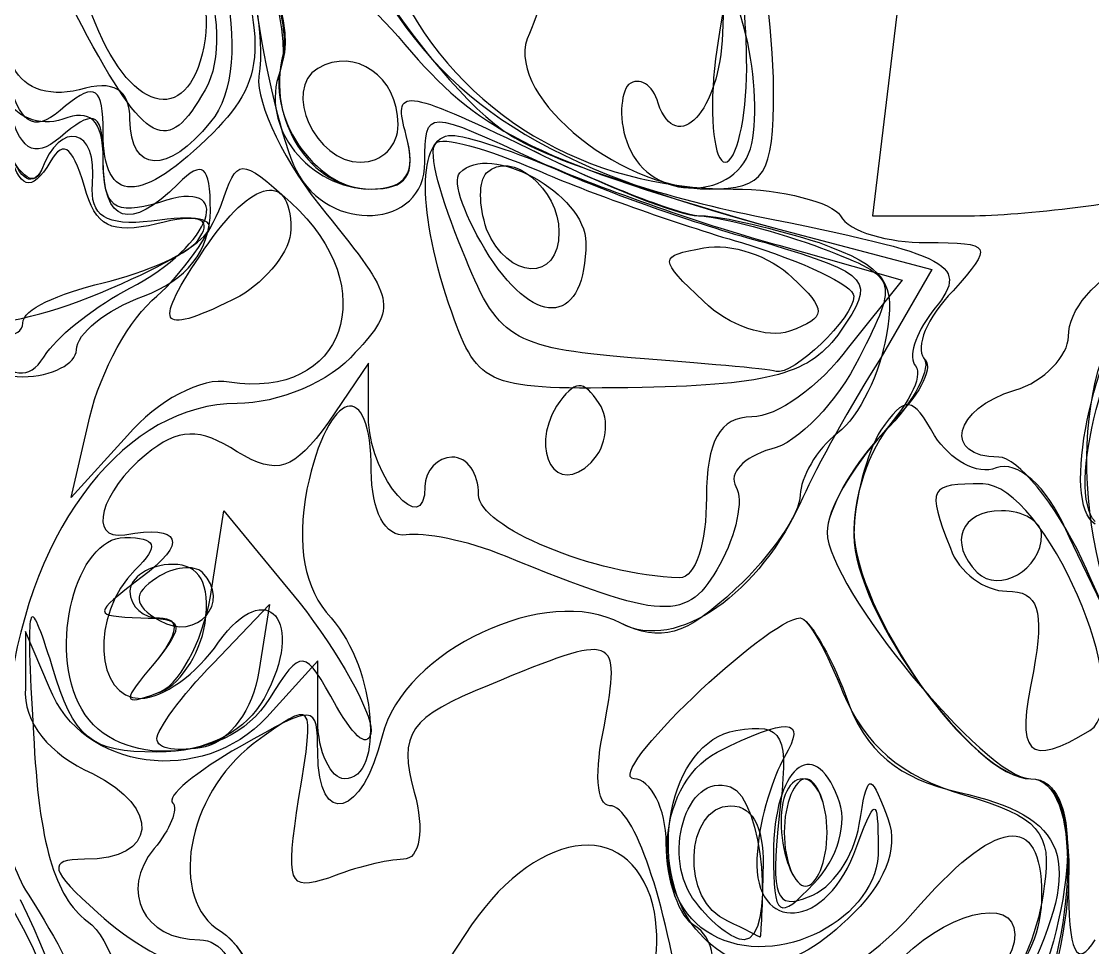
# Model space of a CAD drawing. Extents: x 0 to 1.2, y 0.01 to 1.31.
# Drawn here: x 0.3224 to 0.7386, y 0.6463 to 1.0061 of the extents above; entities that cross this region are included whole.
import ezdxf

# ---------------------------------------------------------------- set-up
doc = ezdxf.new("R2010")
doc.units = 0
doc.header["$MEASUREMENT"] = 0
doc.layers.get('0').update_dxf_attribs({"linetype": 'CONTINUOUS'})

msp = doc.modelspace()

# ---------------------------------------------------------------- linework, layer by layer
at = {"color": 250}
for p, q in [((0.59581, 1.02951), (0.59478, 1.00141)), ((0.60314, 1.00347), (0.59581, 1.02951)), ((0.66146, 1.00032), (0.6531, 0.93056)), ((0.60417, 0.98785), (0.60417, 0.98785)), ((0.61458, 0.97949), (0.61458, 0.97949)), ((0.60623, 0.95866), (0.60623, 0.95866)), ((0.6531, 0.93056), (0.69065, 0.93056)), ((0.71875, 0.80659), (0.71875, 0.80659)), ((0.73752, 0.73058), (0.73752, 0.73058)), ((0.73752, 0.73058), (0.73752, 0.73058))]:
    msp.add_line(p, q, dxfattribs=at)
at = {"color": 253}
for p, q in [((0.34581, 1.0045), (0.34581, 1.0045)), ((0.36458, 0.96805), (0.36458, 0.96805)), ((0.50315, 0.92535), (0.50315, 0.92535)), ((0.39166, 0.91493), (0.39166, 0.91493)), ((0.50418, 0.91493), (0.50418, 0.91493)), ((0.58751, 0.89724), (0.58751, 0.89724)), ((0.39686, 0.75662), (0.41873, 0.77951)), ((0.41873, 0.77951), (0.41461, 0.75347)), ((0.375, 0.72743), (0.375, 0.72743)), ((0.5969, 0.65658), (0.5969, 0.65658))]:
    msp.add_line(p, q, dxfattribs=at)
at = {"color": 33}
msp.add_line((0.35102, 1.00553), (0.35102, 1.00553), dxfattribs=at)
at = {"color": 29}
for p, q in [((0.66146, 1.00032), (0.6531, 0.93056)), ((0.61458, 0.97949), (0.61458, 0.97949)), ((0.6531, 0.93056), (0.69065, 0.93056)), ((0.63542, 0.69097), (0.63542, 0.69097))]:
    msp.add_line(p, q, dxfattribs=at)
at = {"color": 37}
for p, q in [((0.46875, 0.96598), (0.46875, 0.96598)), ((0.46875, 0.96598), (0.46875, 0.96598)), ((0.61664, 0.92535), (0.67605, 0.90972)), ((0.61664, 0.92535), (0.67605, 0.90972)), ((0.67605, 0.90972), (0.65625, 0.87533)), ((0.67605, 0.90972), (0.65625, 0.87533)), ((0.39269, 0.79199), (0.39269, 0.79199)), ((0.39269, 0.79199), (0.39269, 0.79199)), ((0.63959, 0.70454), (0.63959, 0.70454))]:
    msp.add_line(p, q, dxfattribs=at)
at = {"color": 9}
for p, q in [((0.35417, 0.96284), (0.35417, 0.96284)), ((0.48958, 0.89307), (0.48958, 0.89307)), ((0.55935, 0.87533), (0.55935, 0.87533)), ((0.34169, 0.82118), (0.34896, 0.85243)), ((0.36355, 0.84516), (0.34169, 0.82118)), ((0.34581, 0.73888), (0.34581, 0.73888)), ((0.58436, 0.6639), (0.58436, 0.6639))]:
    msp.add_line(p, q, dxfattribs=at)
at = {"color": 27}
for p, q in [((0.61664, 0.92535), (0.67605, 0.90972)), ((0.67605, 0.90972), (0.65625, 0.87533)), ((0.39269, 0.79199), (0.39269, 0.79199))]:
    msp.add_line(p, q, dxfattribs=at)
at = {"color": 35}
for p, q in [((0.61664, 0.91911), (0.66461, 0.90554)), ((0.66461, 0.90554), (0.64377, 0.8795)), ((0.4573, 0.87326), (0.44168, 0.85037)), ((0.4573, 0.85037), (0.4573, 0.87326)), ((0.54688, 0.85764), (0.54688, 0.85764)), ((0.39583, 0.78266), (0.40104, 0.81597)), ((0.40104, 0.81597), (0.43023, 0.78054))]:
    msp.add_line(p, q, dxfattribs=at)
at = {"color": 252}
for p, q in [((0.61664, 0.91911), (0.66461, 0.90554)), ((0.66461, 0.90554), (0.64377, 0.8795)), ((0.4573, 0.87326), (0.44168, 0.85037)), ((0.4573, 0.85037), (0.4573, 0.87326)), ((0.54688, 0.85764), (0.54688, 0.85764)), ((0.39583, 0.78266), (0.40104, 0.81597)), ((0.40104, 0.81597), (0.43023, 0.78054)), ((0.39269, 0.79199), (0.39269, 0.79199)), ((0.39377, 0.77224), (0.39377, 0.77224)), ((0.33333, 0.74723), (0.32395, 0.7691)), ((0.32395, 0.7691), (0.32395, 0.74723)), ((0.4375, 0.75765), (0.4177, 0.73579)), ((0.4375, 0.7347), (0.4375, 0.75765)), ((0.63959, 0.70454), (0.63959, 0.70454)), ((0.58436, 0.65348), (0.58436, 0.65348)), ((0.5906, 0.65137), (0.5906, 0.65137))]:
    msp.add_line(p, q, dxfattribs=at)
at = {"color": 47}
for p, q in [((0.39377, 0.77224), (0.39377, 0.77224)), ((0.33333, 0.74723), (0.32395, 0.7691)), ((0.32395, 0.7691), (0.32395, 0.74723)), ((0.4375, 0.75765), (0.4177, 0.73579)), ((0.4375, 0.7347), (0.4375, 0.75765))]:
    msp.add_line(p, q, dxfattribs=at)
at = {"color": 25}
for p, q in [((0.39377, 0.77224), (0.39377, 0.77224)), ((0.33333, 0.74723), (0.32395, 0.7691)), ((0.32395, 0.7691), (0.32395, 0.74723)), ((0.4375, 0.75765), (0.4177, 0.73579)), ((0.4375, 0.7347), (0.4375, 0.75765))]:
    msp.add_line(p, q, dxfattribs=at)
at = {"color": 8}
msp.add_line((0.63542, 0.69097), (0.63542, 0.69097), dxfattribs=at)
at = {"color": 39}
msp.add_line((0.63542, 0.69097), (0.63542, 0.69097), dxfattribs=at)
at = {"color": 251}
msp.add_line((0.63542, 0.69097), (0.63542, 0.69097), dxfattribs=at)
at = {"color": 47}
for points in [[(0.3323, 1.15972), (0.35834, 1.15972), (0.43435, 1.0191), (0.42394, 0.99099)], [(0.42394, 0.99099), (0.41667, 0.97016), (0.43647, 0.94097), (0.4573, 0.94097)], [(0.4719, 0.96181), (0.46669, 0.98058), (0.46978, 0.98058), (0.5198, 0.9566)], [(0.34999, 0.94303), (0.35211, 0.96495), (0.33751, 0.96805), (0.33019, 0.94824)], [(0.4573, 0.94097), (0.4719, 0.94097), (0.47602, 0.94618), (0.4719, 0.96181)], [(0.33019, 0.94824), (0.32606, 0.94097), (0.32086, 0.94515), (0.31668, 0.95974)], [(0.5198, 0.9566), (0.54894, 0.942), (0.57812, 0.93056), (0.58539, 0.93056)], [(0.37294, 0.92849), (0.3552, 0.92638), (0.34896, 0.93056), (0.34999, 0.94303)], [(0.35731, 0.90245), (0.40104, 0.92117), (0.40831, 0.9337), (0.37294, 0.92849)], [(0.58539, 0.93056), (0.59169, 0.93056), (0.61252, 0.92535), (0.63021, 0.91911)], [(0.63021, 0.91911), (0.66352, 0.90658), (0.66352, 0.90658), (0.64789, 0.87533)], [(0.26562, 0.90658), (0.28228, 0.88368), (0.31147, 0.88265), (0.35731, 0.90245)], [(0.64789, 0.87533), (0.63959, 0.85867), (0.62397, 0.84201), (0.61355, 0.83995)], [(0.45833, 0.8316), (0.45833, 0.86806), (0.44168, 0.86388), (0.43332, 0.82433)], [(0.61355, 0.83995), (0.60314, 0.83681), (0.5969, 0.83057), (0.59999, 0.82536)], [(0.4719, 0.80659), (0.46354, 0.80556), (0.45833, 0.81597), (0.45833, 0.8316)], [(0.43332, 0.82433), (0.42914, 0.80241), (0.43229, 0.78575), (0.44271, 0.77431)], [(0.59999, 0.82536), (0.60314, 0.82015), (0.59999, 0.80659), (0.59375, 0.79514)], [(0.51042, 0.79829), (0.49582, 0.80453), (0.47814, 0.80762), (0.4719, 0.80659)], [(0.38124, 0.79514), (0.37185, 0.79514), (0.36458, 0.78993), (0.36458, 0.78472)], [(0.39377, 0.77224), (0.39583, 0.78787), (0.39166, 0.79514), (0.38124, 0.79514)], [(0.59375, 0.79514), (0.58127, 0.77224), (0.57189, 0.77328), (0.51042, 0.79829)], [(0.36458, 0.78472), (0.36458, 0.77848), (0.36979, 0.77431), (0.37603, 0.77431)], [(0.37603, 0.77431), (0.38439, 0.77431), (0.38336, 0.76807), (0.37397, 0.75662)], [(0.44271, 0.77431), (0.46039, 0.7545), (0.46354, 0.71181), (0.44792, 0.71181)], [(0.375, 0.74512), (0.38336, 0.74723), (0.39166, 0.75971), (0.39377, 0.77224)], [(0.37397, 0.75662), (0.36144, 0.74203), (0.36144, 0.73991), (0.375, 0.74512)], [(0.32395, 0.74723), (0.32292, 0.73367), (0.33333, 0.72119), (0.34999, 0.71387)], [(0.4177, 0.73579), (0.39269, 0.70866), (0.34581, 0.71495), (0.33333, 0.74723)], [(0.44792, 0.71181), (0.44271, 0.71181), (0.4375, 0.72222), (0.4375, 0.7347)], [(0.34999, 0.71387), (0.37706, 0.70036), (0.375, 0.68056), (0.3469, 0.68056)], [(0.3469, 0.68056), (0.3323, 0.68056), (0.33333, 0.67638), (0.35211, 0.65972)], [(0.35211, 0.65972), (0.36458, 0.64828), (0.38124, 0.63889), (0.38856, 0.63889)]]:
    msp.add_open_spline(points, degree=3, dxfattribs=at)
at = {"color": 25}
for points in [[(0.3323, 1.15972), (0.36041, 1.15972), (0.43435, 1.01807), (0.42291, 0.98682)], [(0.42291, 0.98682), (0.41461, 0.96495), (0.43435, 0.94097), (0.45833, 0.94097)], [(0.4719, 0.96181), (0.46669, 0.98058), (0.46978, 0.98058), (0.5198, 0.9566)], [(0.34999, 0.94303), (0.35211, 0.96495), (0.33751, 0.96805), (0.33019, 0.94824)], [(0.33019, 0.94824), (0.32709, 0.94097), (0.32086, 0.94618), (0.31456, 0.96181)], [(0.45833, 0.94097), (0.4719, 0.94097), (0.47602, 0.94721), (0.4719, 0.96181)], [(0.5198, 0.9566), (0.54894, 0.942), (0.57812, 0.93056), (0.58539, 0.93056)], [(0.37294, 0.92849), (0.3552, 0.92638), (0.34896, 0.93056), (0.34999, 0.94303)], [(0.35731, 0.90245), (0.40104, 0.92117), (0.40831, 0.9337), (0.37294, 0.92849)], [(0.58539, 0.93056), (0.59169, 0.93056), (0.61252, 0.92535), (0.63021, 0.91911)], [(0.63021, 0.91911), (0.66352, 0.90658), (0.66352, 0.90658), (0.64789, 0.87533)], [(0.26562, 0.90658), (0.28228, 0.88368), (0.31147, 0.88265), (0.35731, 0.90245)], [(0.64789, 0.87533), (0.63959, 0.85867), (0.62397, 0.84201), (0.61355, 0.83995)], [(0.45833, 0.8316), (0.45833, 0.86806), (0.44168, 0.86388), (0.43332, 0.82433)], [(0.61355, 0.83995), (0.60314, 0.83681), (0.5969, 0.83057), (0.59999, 0.82536)], [(0.4719, 0.80659), (0.46354, 0.80556), (0.45833, 0.81597), (0.45833, 0.8316)], [(0.43332, 0.82433), (0.42914, 0.80241), (0.43229, 0.78575), (0.44271, 0.77431)], [(0.59999, 0.82536), (0.60314, 0.82015), (0.59999, 0.80659), (0.59375, 0.79514)], [(0.51042, 0.79829), (0.49582, 0.80453), (0.47814, 0.80762), (0.4719, 0.80659)], [(0.38124, 0.79514), (0.37185, 0.79514), (0.36458, 0.78993), (0.36458, 0.78472)], [(0.39377, 0.77224), (0.39583, 0.78787), (0.39166, 0.79514), (0.38124, 0.79514)], [(0.59375, 0.79514), (0.58127, 0.77224), (0.57189, 0.77328), (0.51042, 0.79829)], [(0.36458, 0.78472), (0.36458, 0.77848), (0.36979, 0.77431), (0.37603, 0.77431)], [(0.37603, 0.77431), (0.38439, 0.77431), (0.38336, 0.76807), (0.37397, 0.75662)], [(0.44271, 0.77431), (0.46039, 0.7545), (0.46354, 0.71181), (0.44792, 0.71181)], [(0.375, 0.74512), (0.38336, 0.74723), (0.39166, 0.75971), (0.39377, 0.77224)], [(0.37397, 0.75662), (0.36144, 0.74203), (0.36144, 0.73991), (0.375, 0.74512)], [(0.32395, 0.74723), (0.32292, 0.73367), (0.33333, 0.72119), (0.34999, 0.71387)], [(0.4177, 0.73579), (0.39269, 0.70866), (0.34581, 0.71495), (0.33333, 0.74723)], [(0.44792, 0.71181), (0.44271, 0.71181), (0.4375, 0.72222), (0.4375, 0.7347)], [(0.34999, 0.71387), (0.37706, 0.70036), (0.375, 0.68056), (0.3469, 0.68056)], [(0.3469, 0.68056), (0.3323, 0.68056), (0.33333, 0.67638), (0.35211, 0.65972)], [(0.35211, 0.65972), (0.36458, 0.64828), (0.38124, 0.63889), (0.38856, 0.63889)]]:
    msp.add_open_spline(points, degree=3, dxfattribs=at)
at = {"color": 252}
for points in [[(0.3323, 1.15972), (0.36041, 1.15972), (0.43435, 1.01807), (0.42291, 0.98682)], [(0.40207, 1.06803), (0.41667, 1.03678), (0.42708, 1.00347), (0.42394, 0.99306)], [(0.41352, 1.01286), (0.41667, 0.98785), (0.42394, 0.95866), (0.42914, 0.94824)], [(0.42394, 0.99306), (0.4177, 0.96805), (0.43435, 0.94097), (0.45833, 0.94097)], [(0.42291, 0.98682), (0.41461, 0.96495), (0.43435, 0.94097), (0.45833, 0.94097)], [(0.4719, 0.96181), (0.46669, 0.98058), (0.46978, 0.98058), (0.5198, 0.9566)], [(0.4719, 0.96181), (0.46669, 0.98058), (0.46978, 0.98058), (0.5198, 0.9566)], [(0.33957, 0.96284), (0.32812, 0.95242), (0.32292, 0.95454), (0.31771, 0.97119)], [(0.35417, 0.95242), (0.35417, 0.97016), (0.35102, 0.97222), (0.33957, 0.96284)], [(0.47917, 0.95139), (0.47917, 0.97222), (0.47917, 0.97222), (0.52398, 0.95139)], [(0.34999, 0.94303), (0.35211, 0.96495), (0.33751, 0.96805), (0.33019, 0.94824)], [(0.33019, 0.94824), (0.32709, 0.94097), (0.32086, 0.94618), (0.31456, 0.96181)], [(0.45833, 0.94097), (0.4719, 0.94097), (0.47602, 0.94618), (0.4719, 0.96181)], [(0.45833, 0.94097), (0.4719, 0.94097), (0.47602, 0.94721), (0.4719, 0.96181)], [(0.3323, 0.94933), (0.32498, 0.93891), (0.32086, 0.942), (0.31668, 0.95974)], [(0.3469, 0.942), (0.34169, 0.95866), (0.33854, 0.96078), (0.3323, 0.94933)], [(0.5198, 0.9566), (0.54894, 0.942), (0.57916, 0.93056), (0.58648, 0.93056)], [(0.5198, 0.9566), (0.54894, 0.942), (0.57812, 0.93056), (0.58539, 0.93056)], [(0.37603, 0.93576), (0.35834, 0.93056), (0.35417, 0.9337), (0.35417, 0.95242)], [(0.42914, 0.94824), (0.44168, 0.92329), (0.47917, 0.92535), (0.47917, 0.95139)], [(0.52398, 0.95139), (0.54791, 0.94097), (0.58957, 0.92638), (0.61664, 0.91911)], [(0.36458, 0.90245), (0.39686, 0.91911), (0.40625, 0.94618), (0.37603, 0.93576)], [(0.375, 0.92741), (0.35731, 0.92329), (0.35102, 0.92638), (0.3469, 0.942)], [(0.37294, 0.92849), (0.3552, 0.92638), (0.34896, 0.93056), (0.34999, 0.94303)], [(0.35731, 0.90245), (0.40104, 0.92117), (0.40831, 0.9337), (0.37294, 0.92849)], [(0.39166, 0.9222), (0.39686, 0.92953), (0.39062, 0.93159), (0.375, 0.92741)], [(0.58539, 0.93056), (0.59169, 0.93056), (0.61252, 0.92535), (0.63021, 0.91911)], [(0.58648, 0.93056), (0.59478, 0.93056), (0.61561, 0.92535), (0.63227, 0.92014)], [(0.35417, 0.90451), (0.37082, 0.90869), (0.38856, 0.91596), (0.39166, 0.9222)], [(0.63227, 0.92014), (0.65831, 0.91075), (0.66249, 0.90451), (0.65831, 0.88368)], [(0.63021, 0.91911), (0.66352, 0.90658), (0.66352, 0.90658), (0.64789, 0.87533)], [(0.26459, 0.90766), (0.2781, 0.88992), (0.32292, 0.87641), (0.32292, 0.88889)], [(0.26562, 0.90658), (0.28228, 0.88368), (0.31147, 0.88265), (0.35731, 0.90245)], [(0.32292, 0.88889), (0.32292, 0.8941), (0.33648, 0.90034), (0.35417, 0.90451)], [(0.3323, 0.87744), (0.33751, 0.88471), (0.35211, 0.89616), (0.36458, 0.90245)], [(0.65831, 0.88368), (0.65625, 0.87012), (0.64789, 0.85243), (0.63959, 0.84619)], [(0.64377, 0.8795), (0.63227, 0.86388), (0.61561, 0.85243), (0.60623, 0.85243)], [(0.30935, 0.87641), (0.32086, 0.86703), (0.32606, 0.86703), (0.3323, 0.87744)], [(0.64789, 0.87533), (0.63959, 0.85867), (0.62397, 0.84201), (0.61355, 0.83995)], [(0.45833, 0.8316), (0.45833, 0.86806), (0.44168, 0.86388), (0.43332, 0.82433)], [(0.54688, 0.85764), (0.54064, 0.86703), (0.53749, 0.86703), (0.53022, 0.85661)], [(0.54373, 0.83474), (0.55002, 0.84098), (0.55105, 0.8514), (0.54688, 0.85764)], [(0.53022, 0.85661), (0.5198, 0.83887), (0.53022, 0.82118), (0.54373, 0.83474)], [(0.44168, 0.85037), (0.42811, 0.8316), (0.42188, 0.82954), (0.40625, 0.83887)], [(0.47917, 0.82536), (0.47917, 0.80453), (0.45833, 0.82845), (0.4573, 0.85037)], [(0.60623, 0.85243), (0.59375, 0.85243), (0.58854, 0.84304), (0.58854, 0.82118)], [(0.40625, 0.83887), (0.39166, 0.84825), (0.38336, 0.84825), (0.37082, 0.83784)], [(0.63959, 0.84619), (0.63124, 0.83995), (0.625, 0.82845), (0.625, 0.82221)], [(0.37082, 0.83784), (0.35314, 0.82324), (0.34793, 0.80453), (0.36252, 0.80659)], [(0.48958, 0.83681), (0.48438, 0.83681), (0.47917, 0.8316), (0.47917, 0.82536)], [(0.5, 0.82221), (0.5, 0.83057), (0.49582, 0.83681), (0.48958, 0.83681)], [(0.61355, 0.83995), (0.60314, 0.83681), (0.5969, 0.83057), (0.59999, 0.82536)], [(0.4719, 0.80659), (0.46354, 0.80556), (0.45833, 0.81597), (0.45833, 0.8316)], [(0.43332, 0.82433), (0.42914, 0.80241), (0.43229, 0.78575), (0.44271, 0.77431)], [(0.59999, 0.82536), (0.60314, 0.82015), (0.59999, 0.80659), (0.59375, 0.79514)], [(0.57812, 0.78993), (0.54481, 0.79096), (0.5, 0.80973), (0.5, 0.82221)], [(0.58854, 0.82118), (0.58854, 0.80349), (0.58436, 0.78993), (0.57812, 0.78993)], [(0.625, 0.82221), (0.625, 0.81494), (0.61355, 0.79829), (0.59999, 0.78575)], [(0.36252, 0.80659), (0.38439, 0.81076), (0.38748, 0.80349), (0.36876, 0.78993)], [(0.51042, 0.79829), (0.49582, 0.80453), (0.47814, 0.80762), (0.4719, 0.80659)], [(0.38124, 0.79514), (0.37185, 0.79514), (0.36458, 0.78993), (0.36458, 0.78472)], [(0.39269, 0.79199), (0.38959, 0.79514), (0.38124, 0.79411), (0.375, 0.78993)], [(0.39377, 0.77224), (0.39583, 0.78787), (0.39166, 0.79514), (0.38124, 0.79514)], [(0.59375, 0.79514), (0.58127, 0.77224), (0.57189, 0.77328), (0.51042, 0.79829)], [(0.37603, 0.77328), (0.39062, 0.76492), (0.40419, 0.78054), (0.39269, 0.79199)], [(0.36876, 0.78993), (0.34999, 0.77534), (0.34999, 0.77534), (0.36876, 0.77431)], [(0.375, 0.78993), (0.36561, 0.78369), (0.36561, 0.77951), (0.37603, 0.77328)], [(0.55523, 0.77224), (0.52707, 0.78787), (0.47081, 0.76183), (0.46251, 0.72846)], [(0.33436, 0.75553), (0.32498, 0.78575), (0.32395, 0.78266), (0.32709, 0.72949)], [(0.36458, 0.78472), (0.36458, 0.77848), (0.36979, 0.77431), (0.37603, 0.77431)], [(0.375, 0.74512), (0.38336, 0.74723), (0.39269, 0.76492), (0.39583, 0.78266)], [(0.59999, 0.78575), (0.58019, 0.76704), (0.57086, 0.76492), (0.55523, 0.77224)], [(0.43023, 0.78054), (0.44586, 0.76074), (0.45833, 0.73785), (0.45833, 0.73058)], [(0.36876, 0.77431), (0.38542, 0.77431), (0.38645, 0.77224), (0.37397, 0.75662)], [(0.37603, 0.77431), (0.38439, 0.77431), (0.38336, 0.76807), (0.37397, 0.75662)], [(0.44271, 0.77431), (0.46039, 0.7545), (0.46354, 0.71181), (0.44792, 0.71181)], [(0.56044, 0.71181), (0.54791, 0.71284), (0.61252, 0.77431), (0.625, 0.77431)], [(0.625, 0.77431), (0.62815, 0.77431), (0.63542, 0.76074), (0.64166, 0.74512)], [(0.375, 0.74512), (0.38336, 0.74723), (0.39166, 0.75971), (0.39377, 0.77224)], [(0.44477, 0.73991), (0.43229, 0.76286), (0.43126, 0.76286), (0.41873, 0.74306)], [(0.375, 0.72222), (0.34896, 0.72222), (0.34272, 0.72743), (0.33436, 0.75553)], [(0.37397, 0.75662), (0.36144, 0.74203), (0.36144, 0.73991), (0.375, 0.74512)], [(0.37397, 0.75662), (0.36144, 0.74203), (0.36144, 0.73991), (0.375, 0.74512)], [(0.32395, 0.74723), (0.32292, 0.73367), (0.33333, 0.72119), (0.34999, 0.71387)], [(0.4177, 0.73579), (0.39269, 0.70866), (0.34581, 0.71495), (0.33333, 0.74723)], [(0.64166, 0.74512), (0.65001, 0.72537), (0.66352, 0.71284), (0.68853, 0.70557)], [(0.41873, 0.74306), (0.41043, 0.72949), (0.3948, 0.72222), (0.375, 0.72222)], [(0.4375, 0.72222), (0.4375, 0.74099), (0.43647, 0.74099), (0.40728, 0.72428)], [(0.45833, 0.73058), (0.4573, 0.72325), (0.45209, 0.72743), (0.44477, 0.73991)], [(0.44792, 0.71181), (0.44271, 0.71181), (0.4375, 0.72222), (0.4375, 0.7347)], [(0.59272, 0.72222), (0.61979, 0.73579), (0.62815, 0.73579), (0.61876, 0.72016)], [(0.59999, 0.73058), (0.61876, 0.73367), (0.62082, 0.72949), (0.61664, 0.69618)], [(0.32709, 0.72949), (0.32916, 0.68679), (0.33539, 0.66596), (0.34793, 0.65658)], [(0.46251, 0.72846), (0.45519, 0.69721), (0.4375, 0.692), (0.4375, 0.72222)], [(0.58436, 0.65348), (0.56456, 0.67741), (0.57395, 0.7264), (0.59999, 0.73058)], [(0.63959, 0.70454), (0.63021, 0.72949), (0.61458, 0.71598), (0.61458, 0.68262)], [(0.40728, 0.72428), (0.39062, 0.71495), (0.37815, 0.70454), (0.38124, 0.70242)], [(0.5906, 0.65137), (0.56668, 0.6639), (0.56771, 0.70866), (0.59272, 0.72222)], [(0.61876, 0.72016), (0.61458, 0.71284), (0.60938, 0.69721), (0.60834, 0.6837)], [(0.34999, 0.71387), (0.37706, 0.70036), (0.375, 0.68056), (0.3469, 0.68056)], [(0.57292, 0.68679), (0.57292, 0.70036), (0.56668, 0.71181), (0.56044, 0.71181)], [(0.64789, 0.69412), (0.65104, 0.71387), (0.65207, 0.71495), (0.65831, 0.69824)], [(0.63021, 0.67117), (0.63959, 0.68056), (0.64377, 0.69515), (0.63959, 0.70454)], [(0.64583, 0.68262), (0.65419, 0.70557), (0.65522, 0.70557), (0.65522, 0.68473)], [(0.68853, 0.70557), (0.71772, 0.69721), (0.72293, 0.69097), (0.71978, 0.67014)], [(0.38124, 0.70242), (0.38336, 0.70036), (0.38021, 0.692), (0.37397, 0.68473)], [(0.66873, 0.65972), (0.70106, 0.69721), (0.71875, 0.69933), (0.71875, 0.66699)], [(0.61664, 0.69618), (0.61355, 0.66596), (0.61561, 0.66075), (0.62815, 0.66596)], [(0.65831, 0.69824), (0.66352, 0.68679), (0.6594, 0.67329), (0.64583, 0.65972)], [(0.62815, 0.66596), (0.63748, 0.66911), (0.64583, 0.68159), (0.64789, 0.69412)], [(0.58436, 0.65451), (0.57812, 0.65766), (0.57292, 0.6722), (0.57292, 0.68679)], [(0.37397, 0.68473), (0.36041, 0.66808), (0.36979, 0.64931), (0.39166, 0.64931)], [(0.65522, 0.68473), (0.65625, 0.65766), (0.61561, 0.63683), (0.5906, 0.65137)], [(0.60834, 0.6837), (0.6052, 0.65245), (0.63336, 0.65137), (0.64583, 0.68262)], [(0.61458, 0.68262), (0.61458, 0.65766), (0.61664, 0.65658), (0.63021, 0.67117)], [(0.3469, 0.68056), (0.3323, 0.68056), (0.33333, 0.67638), (0.35211, 0.65972)], [(0.71978, 0.67014), (0.7156, 0.63683), (0.69586, 0.6097), (0.6594, 0.58578)], [(0.71875, 0.66699), (0.71875, 0.63889), (0.69895, 0.61806), (0.64898, 0.59304)], [(0.66146, 0.63889), (0.68023, 0.65972), (0.70833, 0.66699), (0.70833, 0.65137)], [(0.35211, 0.65972), (0.36458, 0.64828), (0.38124, 0.63889), (0.38856, 0.63889)], [(0.64583, 0.65972), (0.62082, 0.63471), (0.60102, 0.63368), (0.58436, 0.65348)], [(0.61773, 0.62847), (0.63124, 0.62847), (0.6531, 0.64204), (0.66873, 0.65972)], [(0.34793, 0.65658), (0.36773, 0.64204), (0.36773, 0.57536), (0.34793, 0.56912)], [(0.58957, 0.63265), (0.59272, 0.64095), (0.5906, 0.65034), (0.58436, 0.65451)], [(0.39166, 0.64931), (0.40001, 0.64931), (0.40625, 0.63992), (0.40625, 0.62744)], [(0.70833, 0.65137), (0.70833, 0.63574), (0.68332, 0.61806), (0.66249, 0.61806)]]:
    msp.add_open_spline(points, degree=3, dxfattribs=at)
at = {"color": 250}
for points in [[(0.65625, 1.12847), (0.67084, 1.11909), (0.67291, 1.09407), (0.66146, 1.00032)], [(0.61458, 0.97949), (0.61458, 1.02848), (0.59581, 1.10037), (0.58019, 1.1097)], [(0.53543, 1.05659), (0.53125, 1.03575), (0.52398, 1.01074), (0.5198, 1.00141)], [(0.59999, 1.02431), (0.59793, 1.02431), (0.59375, 1.00765), (0.59169, 0.98785)], [(0.60417, 0.98785), (0.60417, 1.00765), (0.60211, 1.02431), (0.59999, 1.02431)], [(0.60623, 0.95866), (0.60834, 0.96908), (0.60731, 0.98888), (0.60314, 1.00347)], [(0.5198, 1.00141), (0.50836, 0.97949), (0.55311, 0.94097), (0.58957, 0.94097)], [(0.59478, 1.00141), (0.59375, 0.97119), (0.57709, 0.95345), (0.56977, 0.97428)], [(0.59169, 0.98785), (0.58957, 0.96805), (0.59169, 0.95139), (0.59581, 0.95139)], [(0.59581, 0.95139), (0.59999, 0.95139), (0.60417, 0.96805), (0.60417, 0.98785)], [(0.56977, 0.97428), (0.56771, 0.98161), (0.5625, 0.9847), (0.55832, 0.98161)], [(0.55832, 0.98161), (0.55523, 0.97846), (0.55414, 0.96701), (0.55832, 0.95763)], [(0.58957, 0.94097), (0.61144, 0.94097), (0.61458, 0.94618), (0.61458, 0.97949)], [(0.55832, 0.95763), (0.56668, 0.93576), (0.60102, 0.93576), (0.60623, 0.95866)], [(0.69065, 0.93056), (0.71148, 0.93056), (0.75206, 0.93576), (0.78125, 0.942)], [(0.69586, 0.82639), (0.67502, 0.82639), (0.67394, 0.82536), (0.68332, 0.80138)], [(0.69586, 0.82639), (0.67502, 0.82639), (0.67394, 0.82536), (0.68332, 0.80138)], [(0.73752, 0.73058), (0.75624, 0.74306), (0.71978, 0.82639), (0.69586, 0.82639)], [(0.73752, 0.73058), (0.75624, 0.74306), (0.71978, 0.82639), (0.69586, 0.82639)], [(0.70312, 0.81597), (0.6875, 0.81597), (0.68229, 0.80349), (0.69374, 0.79199)], [(0.71875, 0.80659), (0.71875, 0.81179), (0.71148, 0.81597), (0.70312, 0.81597)], [(0.69374, 0.79199), (0.70209, 0.78369), (0.71875, 0.79308), (0.71875, 0.80659)], [(0.68332, 0.80138), (0.68647, 0.79199), (0.69689, 0.78472), (0.70519, 0.78472)], [(0.68332, 0.80138), (0.68647, 0.79199), (0.69689, 0.78472), (0.70519, 0.78472)], [(0.70519, 0.78472), (0.71772, 0.78472), (0.71978, 0.77745), (0.7156, 0.75347)], [(0.70519, 0.78472), (0.71772, 0.78472), (0.71978, 0.77745), (0.7156, 0.75347)], [(0.7156, 0.75347), (0.70833, 0.72119), (0.71354, 0.71598), (0.73752, 0.73058)], [(0.7156, 0.75347), (0.70833, 0.72119), (0.71354, 0.71598), (0.73752, 0.73058)]]:
    msp.add_open_spline(points, degree=3, dxfattribs=at)
at = {"color": 29}
for points in [[(0.65625, 1.12847), (0.67084, 1.11909), (0.67291, 1.09407), (0.66146, 1.00032)], [(0.61458, 0.97949), (0.61458, 1.02848), (0.59581, 1.10037), (0.58019, 1.1097)], [(0.53543, 1.05659), (0.53125, 1.03575), (0.52398, 1.01074), (0.5198, 1.00141)], [(0.5198, 1.00141), (0.50836, 0.97949), (0.55311, 0.94097), (0.58957, 0.94097)], [(0.58957, 0.94097), (0.61144, 0.94097), (0.61458, 0.94618), (0.61458, 0.97949)], [(0.69065, 0.93056), (0.71148, 0.93056), (0.75206, 0.93576), (0.78125, 0.942)], [(0.67708, 0.84516), (0.66873, 0.86079), (0.66564, 0.86079), (0.65625, 0.84722)], [(0.65625, 0.84722), (0.65104, 0.83887), (0.64583, 0.82015), (0.64583, 0.80659)], [(0.70106, 0.83263), (0.69374, 0.82954), (0.68332, 0.83578), (0.67708, 0.84516)], [(0.72814, 0.8087), (0.72081, 0.82536), (0.70936, 0.83578), (0.70106, 0.83263)], [(0.75727, 0.74826), (0.74897, 0.76595), (0.73541, 0.79308), (0.72814, 0.8087)], [(0.64583, 0.80659), (0.64583, 0.77637), (0.69271, 0.71181), (0.71457, 0.71181)], [(0.62706, 0.71181), (0.62294, 0.71181), (0.61876, 0.70242), (0.61876, 0.69097)], [(0.63542, 0.69097), (0.63542, 0.70242), (0.63124, 0.71181), (0.62706, 0.71181)], [(0.71457, 0.71181), (0.72499, 0.71181), (0.72917, 0.70036), (0.72917, 0.6722)], [(0.56771, 0.66287), (0.55832, 0.69824), (0.52083, 0.692), (0.49479, 0.65137)], [(0.61876, 0.69097), (0.61876, 0.67953), (0.62294, 0.67014), (0.62706, 0.67014)], [(0.62706, 0.67014), (0.63124, 0.67014), (0.63542, 0.67953), (0.63542, 0.69097)], [(0.72917, 0.6722), (0.72917, 0.6441), (0.73231, 0.63786), (0.73958, 0.64931)], [(0.53543, 0.6014), (0.55523, 0.59408), (0.57498, 0.63265), (0.56771, 0.66287)], [(0.49479, 0.65137), (0.47711, 0.62326), (0.46875, 0.61909), (0.44477, 0.62326)]]:
    msp.add_open_spline(points, degree=3, dxfattribs=at)
at = {"color": 9}
for points in [[(0.36458, 1.11079), (0.3948, 1.07954), (0.41981, 1.01704), (0.41461, 0.9847)], [(0.39583, 1.05973), (0.41873, 1.00032), (0.41873, 0.9847), (0.39686, 0.96284)], [(0.35417, 0.96284), (0.35417, 0.98058), (0.35102, 0.98264), (0.33957, 0.97325)], [(0.41461, 0.9847), (0.41352, 0.97428), (0.42502, 0.95036), (0.44065, 0.93159)], [(0.33957, 0.97325), (0.32812, 0.96284), (0.32292, 0.96495), (0.31771, 0.98161)], [(0.33854, 0.96805), (0.32916, 0.96495), (0.31977, 0.96908), (0.31565, 0.97743)], [(0.35417, 0.95242), (0.35417, 0.96805), (0.34896, 0.97222), (0.33854, 0.96805)], [(0.39686, 0.96284), (0.36876, 0.93473), (0.35417, 0.93473), (0.35417, 0.96284)], [(0.48958, 0.89307), (0.47602, 0.93159), (0.47602, 0.96181), (0.48958, 0.96181)], [(0.48334, 0.95866), (0.48541, 0.96181), (0.50315, 0.9566), (0.52289, 0.94824)], [(0.48958, 0.96181), (0.49479, 0.96181), (0.51459, 0.95557), (0.53331, 0.94721)], [(0.49376, 0.91699), (0.48541, 0.93679), (0.4802, 0.95557), (0.48334, 0.95866)], [(0.40001, 0.93473), (0.40625, 0.95345), (0.40728, 0.95345), (0.42708, 0.93576)], [(0.38336, 0.94303), (0.36458, 0.92432), (0.35417, 0.92741), (0.35417, 0.95242)], [(0.39583, 0.93262), (0.39583, 0.95036), (0.39269, 0.95242), (0.38336, 0.94303)], [(0.52289, 0.94824), (0.54167, 0.93994), (0.57709, 0.92741), (0.60211, 0.92014)], [(0.53331, 0.94721), (0.55208, 0.93891), (0.58751, 0.92638), (0.61144, 0.92014)], [(0.36979, 0.89931), (0.38645, 0.90554), (0.39583, 0.91699), (0.39583, 0.93262)], [(0.375, 0.89931), (0.38439, 0.90766), (0.39583, 0.92329), (0.40001, 0.93473)], [(0.42708, 0.93576), (0.46354, 0.90245), (0.44792, 0.85867), (0.4031, 0.86599)], [(0.44065, 0.93159), (0.46772, 0.89828), (0.46875, 0.89513), (0.45209, 0.87744)], [(0.60211, 0.92014), (0.62603, 0.91287), (0.64583, 0.90348), (0.64583, 0.89931)], [(0.61144, 0.92014), (0.6531, 0.90766), (0.65419, 0.90554), (0.64062, 0.88574)], [(0.76666, 0.79932), (0.72917, 0.85764), (0.76145, 0.91287), (0.84169, 0.92329)], [(0.55935, 0.87533), (0.51248, 0.8795), (0.50727, 0.88265), (0.49376, 0.91699)], [(0.34375, 0.87847), (0.34375, 0.88471), (0.3552, 0.8941), (0.36979, 0.89931)], [(0.34896, 0.85243), (0.35314, 0.87012), (0.36458, 0.89095), (0.375, 0.89931)], [(0.64583, 0.89931), (0.64583, 0.89095), (0.62185, 0.86806), (0.61561, 0.87012)], [(0.56353, 0.86388), (0.50315, 0.86285), (0.5, 0.86388), (0.48958, 0.89307)], [(0.64062, 0.88574), (0.62918, 0.86909), (0.61355, 0.86491), (0.56353, 0.86388)], [(0.30208, 0.8795), (0.30208, 0.87326), (0.31147, 0.86806), (0.32292, 0.86806)], [(0.32292, 0.86806), (0.33436, 0.86806), (0.34375, 0.87326), (0.34375, 0.87847)], [(0.45209, 0.87744), (0.44271, 0.86599), (0.42188, 0.85764), (0.40625, 0.85764)], [(0.61561, 0.87012), (0.61144, 0.8712), (0.58648, 0.87326), (0.55935, 0.87533)], [(0.4031, 0.86599), (0.39269, 0.86806), (0.375, 0.85867), (0.36355, 0.84516)], [(0.40625, 0.85764), (0.36355, 0.85764), (0.32606, 0.81076), (0.31771, 0.74512)], [(0.34581, 0.73888), (0.3323, 0.76286), (0.34375, 0.80556), (0.36252, 0.80556)], [(0.36252, 0.80556), (0.375, 0.80556), (0.37603, 0.80241), (0.36664, 0.79308)], [(0.36664, 0.79308), (0.34896, 0.77534), (0.35102, 0.74306), (0.36876, 0.74306)], [(0.39898, 0.76492), (0.4177, 0.79096), (0.43332, 0.77328), (0.41667, 0.74306)], [(0.36876, 0.74306), (0.37706, 0.74306), (0.39062, 0.75244), (0.39898, 0.76492)], [(0.31771, 0.74512), (0.3125, 0.70557), (0.31456, 0.6837), (0.32498, 0.66699)], [(0.41667, 0.74306), (0.4031, 0.71804), (0.35938, 0.71495), (0.34581, 0.73888)], [(0.58436, 0.6639), (0.57086, 0.68056), (0.58019, 0.71495), (0.59793, 0.70866)], [(0.59793, 0.70866), (0.61041, 0.70454), (0.61561, 0.64931), (0.60314, 0.64931)], [(0.32498, 0.66699), (0.34896, 0.6295), (0.35417, 0.6097), (0.3406, 0.59825)], [(0.32189, 0.66493), (0.35314, 0.60243), (0.33854, 0.58474), (0.29584, 0.63053)], [(0.60314, 0.64931), (0.59896, 0.64931), (0.5906, 0.65554), (0.58436, 0.6639)]]:
    msp.add_open_spline(points, degree=3, dxfattribs=at)
at = {"color": 253}
for points in [[(0.34581, 1.0045), (0.32086, 1.05138), (0.31456, 1.1014), (0.33648, 1.09516)], [(0.36876, 1.08366), (0.40001, 1.05241), (0.41461, 0.98888), (0.39583, 0.96701)], [(0.36876, 1.05138), (0.38748, 1.0587), (0.40728, 1.00244), (0.39377, 0.97949)], [(0.39377, 0.97949), (0.37918, 0.95345), (0.37082, 0.95763), (0.34581, 1.0045)], [(0.34478, 0.97949), (0.3323, 0.9764), (0.32189, 0.98058), (0.31874, 0.98991)], [(0.36458, 0.96805), (0.36458, 0.97949), (0.35834, 0.98367), (0.34478, 0.97949)], [(0.39583, 0.96701), (0.37918, 0.94618), (0.36458, 0.94721), (0.36458, 0.96805)], [(0.49273, 0.94721), (0.50418, 0.95974), (0.54167, 0.93891), (0.54167, 0.92014)], [(0.50315, 0.94721), (0.51248, 0.9566), (0.53125, 0.94097), (0.53125, 0.92432)], [(0.39166, 0.91493), (0.41043, 0.94412), (0.42708, 0.94933), (0.42708, 0.92535)], [(0.50418, 0.91493), (0.49479, 0.92953), (0.48958, 0.94412), (0.49273, 0.94721)], [(0.50315, 0.92535), (0.5, 0.93473), (0.5, 0.94412), (0.50315, 0.94721)], [(0.42708, 0.92535), (0.42708, 0.91699), (0.4177, 0.90554), (0.40728, 0.89931)], [(0.53125, 0.92432), (0.53125, 0.90451), (0.51145, 0.90554), (0.50315, 0.92535)], [(0.54167, 0.92014), (0.54167, 0.88889), (0.52289, 0.88574), (0.50418, 0.91493)], [(0.58751, 0.91808), (0.59793, 0.92014), (0.61355, 0.91493), (0.62185, 0.90658)], [(0.58751, 0.89724), (0.56977, 0.9139), (0.56977, 0.91493), (0.58751, 0.91808)], [(0.40728, 0.89931), (0.37603, 0.88368), (0.37294, 0.88683), (0.39166, 0.91493)], [(0.62185, 0.90658), (0.63542, 0.8941), (0.63542, 0.89095), (0.62082, 0.88574)], [(0.62082, 0.88574), (0.61252, 0.88265), (0.5969, 0.88786), (0.58751, 0.89724)], [(0.375, 0.72743), (0.375, 0.73058), (0.38439, 0.74409), (0.39686, 0.75662)], [(0.41461, 0.75347), (0.41249, 0.73888), (0.4031, 0.7264), (0.39377, 0.72428)], [(0.39377, 0.72428), (0.38336, 0.72222), (0.375, 0.72325), (0.375, 0.72743)], [(0.5969, 0.65658), (0.57812, 0.6639), (0.58019, 0.70139), (0.59793, 0.70139)], [(0.59793, 0.70139), (0.60731, 0.70139), (0.61144, 0.69097), (0.61041, 0.67535)], [(0.61041, 0.67535), (0.61041, 0.66075), (0.60938, 0.64931), (0.60938, 0.65034)], [(0.3125, 0.6722), (0.34581, 0.61806), (0.33854, 0.60243), (0.29481, 0.63683)], [(0.60938, 0.65034), (0.60938, 0.65034), (0.60314, 0.65348), (0.5969, 0.65658)]]:
    msp.add_open_spline(points, degree=3, dxfattribs=at)
at = {"color": 251}
for points in [[(0.43332, 1.08784), (0.42291, 1.07221), (0.4802, 0.98161), (0.51248, 0.96181)], [(0.51248, 0.96181), (0.52919, 0.95139), (0.57189, 0.93783), (0.60731, 0.93056)], [(0.60731, 0.93056), (0.68544, 0.91493), (0.69168, 0.91178), (0.67605, 0.89307)], [(0.75939, 0.74929), (0.7302, 0.79829), (0.72814, 0.86909), (0.75624, 0.90034)], [(0.67605, 0.89307), (0.66981, 0.88471), (0.66667, 0.87533), (0.66981, 0.87223)], [(0.66981, 0.87223), (0.67291, 0.86806), (0.66667, 0.85661), (0.65522, 0.84408)], [(0.65522, 0.84408), (0.6448, 0.83263), (0.63542, 0.81597), (0.63542, 0.80762)], [(0.63542, 0.80762), (0.63542, 0.78678), (0.69689, 0.71181), (0.71457, 0.71181)], [(0.54894, 0.73264), (0.55523, 0.76807), (0.55414, 0.7691), (0.50418, 0.74826)], [(0.50418, 0.74826), (0.47293, 0.73579), (0.46875, 0.72949), (0.47499, 0.7066)], [(0.43023, 0.70454), (0.43647, 0.74306), (0.43647, 0.74306), (0.41249, 0.72537)], [(0.55105, 0.70139), (0.54584, 0.70139), (0.54481, 0.71495), (0.54894, 0.73264)], [(0.41249, 0.72537), (0.38645, 0.70557), (0.37918, 0.66493), (0.40001, 0.65245)], [(0.62603, 0.71181), (0.61979, 0.71181), (0.61664, 0.70242), (0.61773, 0.69097)], [(0.63542, 0.69097), (0.63542, 0.70242), (0.63124, 0.71181), (0.62603, 0.71181)], [(0.71457, 0.71181), (0.73438, 0.71181), (0.73334, 0.66596), (0.71251, 0.61806)], [(0.44168, 0.67329), (0.42605, 0.66808), (0.42502, 0.67117), (0.43023, 0.70454)], [(0.47499, 0.7066), (0.47917, 0.692), (0.47711, 0.68056), (0.47081, 0.68056)], [(0.57916, 0.62012), (0.57292, 0.6639), (0.56044, 0.70139), (0.55105, 0.70139)], [(0.61773, 0.69097), (0.61876, 0.67953), (0.62294, 0.67014), (0.62706, 0.67014)], [(0.62706, 0.67014), (0.63124, 0.67014), (0.63542, 0.67953), (0.63542, 0.69097)], [(0.47081, 0.68056), (0.46457, 0.68056), (0.45209, 0.67741), (0.44168, 0.67329)], [(0.40001, 0.65245), (0.42188, 0.63889), (0.42914, 0.56494), (0.41043, 0.54411)]]:
    msp.add_open_spline(points, degree=3, dxfattribs=at)
at = {"color": 33}
for points in [[(0.35731, 1.04308), (0.38124, 1.0472), (0.39686, 1.02745), (0.39377, 0.9993)], [(0.35102, 1.00553), (0.33751, 1.03787), (0.33854, 1.03993), (0.35731, 1.04308)], [(0.39377, 0.9993), (0.38856, 0.96495), (0.36561, 0.96908), (0.35102, 1.00553)]]:
    msp.add_open_spline(points, degree=3, dxfattribs=at)
at = {"color": 37}
for points in [[(0.43956, 1.02431), (0.44477, 1.02431), (0.46039, 1.01074), (0.47396, 0.99409)], [(0.43956, 1.02431), (0.44477, 1.02431), (0.46039, 1.01074), (0.47396, 0.99409)], [(0.46875, 0.96598), (0.46875, 0.9847), (0.45209, 0.9962), (0.4375, 0.98785)], [(0.46875, 0.96598), (0.46875, 0.9847), (0.45209, 0.9962), (0.4375, 0.98785)], [(0.47396, 0.99409), (0.50103, 0.96284), (0.52398, 0.95139), (0.61664, 0.92535)], [(0.47396, 0.99409), (0.50103, 0.96284), (0.52398, 0.95139), (0.61664, 0.92535)], [(0.4375, 0.98785), (0.42394, 0.97949), (0.43647, 0.95139), (0.45416, 0.95139)], [(0.4375, 0.98785), (0.42394, 0.97949), (0.43647, 0.95139), (0.45416, 0.95139)], [(0.45416, 0.95139), (0.46251, 0.95139), (0.46875, 0.95763), (0.46875, 0.96598)], [(0.45416, 0.95139), (0.46251, 0.95139), (0.46875, 0.95763), (0.46875, 0.96598)], [(0.73958, 0.81179), (0.72814, 0.82324), (0.74376, 0.88471), (0.76459, 0.90658)], [(0.65625, 0.87533), (0.6448, 0.85764), (0.63124, 0.83263), (0.62603, 0.82118)], [(0.65625, 0.87533), (0.6448, 0.85764), (0.63124, 0.83263), (0.62603, 0.82118)], [(0.62603, 0.82118), (0.60938, 0.78369), (0.57709, 0.76074), (0.55523, 0.77224)], [(0.62603, 0.82118), (0.60938, 0.78369), (0.57709, 0.76074), (0.55523, 0.77224)], [(0.39269, 0.79199), (0.38959, 0.79514), (0.38124, 0.79411), (0.375, 0.78993)], [(0.39269, 0.79199), (0.38959, 0.79514), (0.38124, 0.79411), (0.375, 0.78993)], [(0.37603, 0.77328), (0.39062, 0.76492), (0.40419, 0.78054), (0.39269, 0.79199)], [(0.37603, 0.77328), (0.39062, 0.76492), (0.40419, 0.78054), (0.39269, 0.79199)], [(0.375, 0.78993), (0.36561, 0.78369), (0.36561, 0.77951), (0.37603, 0.77328)], [(0.375, 0.78993), (0.36561, 0.78369), (0.36561, 0.77951), (0.37603, 0.77328)], [(0.55523, 0.77224), (0.52707, 0.78787), (0.47081, 0.76183), (0.46251, 0.72846)], [(0.55523, 0.77224), (0.52707, 0.78787), (0.47081, 0.76183), (0.46251, 0.72846)], [(0.56044, 0.71181), (0.54791, 0.71284), (0.61252, 0.77431), (0.625, 0.77431)], [(0.625, 0.77431), (0.62815, 0.77431), (0.63645, 0.76074), (0.64269, 0.74409)], [(0.4375, 0.72222), (0.4375, 0.74099), (0.43647, 0.74099), (0.40728, 0.72428)], [(0.4375, 0.72222), (0.4375, 0.74099), (0.43647, 0.74099), (0.40728, 0.72428)], [(0.64269, 0.74409), (0.65001, 0.72222), (0.66352, 0.71181), (0.68647, 0.7066)], [(0.46251, 0.72846), (0.45519, 0.69721), (0.4375, 0.692), (0.4375, 0.72222)], [(0.46251, 0.72846), (0.45519, 0.69721), (0.4375, 0.692), (0.4375, 0.72222)], [(0.63959, 0.70454), (0.63021, 0.72949), (0.61458, 0.71598), (0.61458, 0.68262)], [(0.40728, 0.72428), (0.39062, 0.71495), (0.37815, 0.70454), (0.38124, 0.70242)], [(0.40728, 0.72428), (0.39062, 0.71495), (0.37815, 0.70454), (0.38124, 0.70242)], [(0.57292, 0.68679), (0.57292, 0.70036), (0.56668, 0.71181), (0.56044, 0.71181)], [(0.63021, 0.67117), (0.63959, 0.68056), (0.64377, 0.69515), (0.63959, 0.70454)], [(0.68647, 0.7066), (0.72917, 0.69721), (0.73541, 0.68056), (0.71251, 0.63368)], [(0.38124, 0.70242), (0.38336, 0.70036), (0.38021, 0.692), (0.37397, 0.68473)], [(0.38124, 0.70242), (0.38336, 0.70036), (0.38021, 0.692), (0.37397, 0.68473)], [(0.58436, 0.65451), (0.57812, 0.65766), (0.57292, 0.6722), (0.57292, 0.68679)], [(0.37397, 0.68473), (0.36041, 0.66808), (0.36979, 0.64931), (0.39166, 0.64931)], [(0.37397, 0.68473), (0.36041, 0.66808), (0.36979, 0.64931), (0.39166, 0.64931)], [(0.61458, 0.68262), (0.61458, 0.65766), (0.61664, 0.65658), (0.63021, 0.67117)], [(0.58957, 0.63265), (0.59272, 0.64095), (0.5906, 0.65034), (0.58436, 0.65451)], [(0.39166, 0.64931), (0.40001, 0.64931), (0.40625, 0.63992), (0.40625, 0.62744)], [(0.39166, 0.64931), (0.40001, 0.64931), (0.40625, 0.63992), (0.40625, 0.62744)]]:
    msp.add_open_spline(points, degree=3, dxfattribs=at)
at = {"color": 27}
for points in [[(0.45627, 1.02745), (0.48855, 0.97222), (0.52289, 0.95036), (0.61664, 0.92535)], [(0.73958, 0.81076), (0.72602, 0.81912), (0.73855, 0.8795), (0.75836, 0.90245)], [(0.65625, 0.87533), (0.6448, 0.85764), (0.63124, 0.83263), (0.62603, 0.82118)], [(0.62603, 0.82118), (0.60938, 0.78369), (0.57709, 0.76074), (0.55523, 0.77224)], [(0.39269, 0.79199), (0.38959, 0.79514), (0.38124, 0.79411), (0.375, 0.78993)], [(0.37603, 0.77328), (0.39062, 0.76492), (0.40419, 0.78054), (0.39269, 0.79199)], [(0.375, 0.78993), (0.36561, 0.78369), (0.36561, 0.77951), (0.37603, 0.77328)], [(0.55523, 0.77224), (0.52707, 0.78787), (0.47081, 0.76183), (0.46251, 0.72846)], [(0.4375, 0.72222), (0.4375, 0.74099), (0.43647, 0.74099), (0.40728, 0.72428)], [(0.46251, 0.72846), (0.45519, 0.69721), (0.4375, 0.692), (0.4375, 0.72222)], [(0.40728, 0.72428), (0.39062, 0.71495), (0.37815, 0.70454), (0.38124, 0.70242)], [(0.38124, 0.70242), (0.38336, 0.70036), (0.38021, 0.692), (0.37397, 0.68473)], [(0.37397, 0.68473), (0.36041, 0.66808), (0.36979, 0.64931), (0.39166, 0.64931)], [(0.39166, 0.64931), (0.40001, 0.64931), (0.40625, 0.63992), (0.40625, 0.62744)]]:
    msp.add_open_spline(points, degree=3, dxfattribs=at)
at = {"color": 8}
for points in [[(0.46875, 1.0191), (0.49273, 0.97016), (0.54167, 0.94097), (0.59896, 0.94097)], [(0.59896, 0.94097), (0.61773, 0.94097), (0.63748, 0.93576), (0.64062, 0.93056)], [(0.64062, 0.93056), (0.64377, 0.92432), (0.6594, 0.92014), (0.67394, 0.92014)], [(0.67394, 0.92014), (0.69998, 0.92014), (0.69998, 0.91911), (0.68435, 0.90137)], [(0.68435, 0.90137), (0.67394, 0.89095), (0.66981, 0.8795), (0.67291, 0.87533)], [(0.67291, 0.87533), (0.67708, 0.87223), (0.67188, 0.86182), (0.66249, 0.85243)], [(0.66249, 0.85243), (0.6531, 0.84304), (0.64583, 0.82324), (0.64583, 0.8087)], [(0.64583, 0.8087), (0.64583, 0.77745), (0.69168, 0.71181), (0.71457, 0.71181)], [(0.62706, 0.71181), (0.62294, 0.71181), (0.61876, 0.70242), (0.61876, 0.69097)], [(0.63542, 0.69097), (0.63542, 0.70242), (0.63124, 0.71181), (0.62706, 0.71181)], [(0.71457, 0.71181), (0.73438, 0.71181), (0.73438, 0.65137), (0.71354, 0.6097)], [(0.56771, 0.66287), (0.55832, 0.69824), (0.52083, 0.692), (0.49479, 0.65137)], [(0.61876, 0.69097), (0.61876, 0.67953), (0.62294, 0.67014), (0.62706, 0.67014)], [(0.62706, 0.67014), (0.63124, 0.67014), (0.63542, 0.67953), (0.63542, 0.69097)], [(0.53543, 0.6014), (0.55523, 0.59408), (0.57498, 0.63265), (0.56771, 0.66287)], [(0.49479, 0.65137), (0.47711, 0.62326), (0.46875, 0.61909), (0.44477, 0.62326)]]:
    msp.add_open_spline(points, degree=3, dxfattribs=at)
at = {"color": 39}
for points in [[(0.46875, 1.0191), (0.49273, 0.97016), (0.54167, 0.94097), (0.59896, 0.94097)], [(0.72917, 0.88368), (0.72917, 0.90451), (0.76769, 0.92741), (0.8323, 0.94721)], [(0.59896, 0.94097), (0.61773, 0.94097), (0.63748, 0.93576), (0.64062, 0.93056)], [(0.64062, 0.93056), (0.64377, 0.92432), (0.6594, 0.92014), (0.67394, 0.92014)], [(0.67394, 0.92014), (0.69998, 0.92014), (0.69998, 0.91911), (0.68435, 0.90137)], [(0.68435, 0.90137), (0.67394, 0.89095), (0.66981, 0.8795), (0.67291, 0.87533)], [(0.70833, 0.86285), (0.71978, 0.86599), (0.72917, 0.87641), (0.72917, 0.88368)], [(0.67291, 0.87533), (0.67605, 0.87223), (0.66981, 0.85867), (0.65728, 0.84619)], [(0.70209, 0.83681), (0.68023, 0.83681), (0.68435, 0.85558), (0.70833, 0.86285)], [(0.65728, 0.84619), (0.6448, 0.83263), (0.63542, 0.81597), (0.63542, 0.80762)], [(0.73438, 0.7972), (0.72396, 0.81912), (0.70936, 0.83681), (0.70209, 0.83681)], [(0.63542, 0.80762), (0.63542, 0.78678), (0.69689, 0.71181), (0.71457, 0.71181)], [(0.76248, 0.7347), (0.75624, 0.74826), (0.74376, 0.77637), (0.73438, 0.7972)], [(0.54894, 0.73264), (0.55523, 0.76807), (0.55414, 0.7691), (0.50418, 0.74826)], [(0.50418, 0.74826), (0.47293, 0.73579), (0.46875, 0.72949), (0.47499, 0.7066)], [(0.43023, 0.70454), (0.43647, 0.74306), (0.43647, 0.74306), (0.41249, 0.72537)], [(0.55105, 0.70139), (0.54584, 0.70139), (0.54481, 0.71495), (0.54894, 0.73264)], [(0.41249, 0.72537), (0.38645, 0.70557), (0.37918, 0.66493), (0.40001, 0.65245)], [(0.62603, 0.71181), (0.61979, 0.71181), (0.61664, 0.70242), (0.61773, 0.69097)], [(0.63542, 0.69097), (0.63542, 0.70242), (0.63124, 0.71181), (0.62603, 0.71181)], [(0.71457, 0.71181), (0.73438, 0.71181), (0.73334, 0.65137), (0.71251, 0.60867)], [(0.44168, 0.67329), (0.42605, 0.66808), (0.42502, 0.67117), (0.43023, 0.70454)], [(0.47499, 0.7066), (0.47917, 0.692), (0.47711, 0.68056), (0.47081, 0.68056)], [(0.57916, 0.62012), (0.57292, 0.6639), (0.56044, 0.70139), (0.55105, 0.70139)], [(0.61773, 0.69097), (0.61876, 0.67953), (0.62294, 0.67014), (0.62706, 0.67014)], [(0.62706, 0.67014), (0.63124, 0.67014), (0.63542, 0.67953), (0.63542, 0.69097)], [(0.47081, 0.68056), (0.46457, 0.68056), (0.45209, 0.67741), (0.44168, 0.67329)], [(0.40001, 0.65245), (0.42188, 0.63889), (0.43023, 0.56076), (0.41146, 0.54514)]]:
    msp.add_open_spline(points, degree=3, dxfattribs=at)
at = {"color": 35}
for points in [[(0.41352, 1.01286), (0.41667, 0.98785), (0.42394, 0.95866), (0.42914, 0.94824)], [(0.33957, 0.96284), (0.32812, 0.95242), (0.32292, 0.95454), (0.31771, 0.97119)], [(0.35417, 0.95242), (0.35417, 0.97016), (0.35102, 0.97222), (0.33957, 0.96284)], [(0.47917, 0.95139), (0.47917, 0.97222), (0.47917, 0.97222), (0.52398, 0.95139)], [(0.37603, 0.93576), (0.35834, 0.93056), (0.35417, 0.9337), (0.35417, 0.95242)], [(0.42914, 0.94824), (0.44168, 0.92329), (0.47917, 0.92535), (0.47917, 0.95139)], [(0.52398, 0.95139), (0.54791, 0.94097), (0.58957, 0.92638), (0.61664, 0.91911)], [(0.36458, 0.90245), (0.39686, 0.91911), (0.40625, 0.94618), (0.37603, 0.93576)], [(0.3323, 0.87744), (0.33751, 0.88471), (0.35211, 0.89616), (0.36458, 0.90245)], [(0.64377, 0.8795), (0.63227, 0.86388), (0.61561, 0.85243), (0.60623, 0.85243)], [(0.30935, 0.87641), (0.32086, 0.86703), (0.32606, 0.86703), (0.3323, 0.87744)], [(0.54688, 0.85764), (0.54064, 0.86703), (0.53749, 0.86703), (0.53022, 0.85661)], [(0.54373, 0.83474), (0.55002, 0.84098), (0.55105, 0.8514), (0.54688, 0.85764)], [(0.53022, 0.85661), (0.5198, 0.83887), (0.53022, 0.82118), (0.54373, 0.83474)], [(0.44168, 0.85037), (0.42811, 0.8316), (0.42188, 0.82954), (0.40625, 0.83887)], [(0.47917, 0.82536), (0.47917, 0.80453), (0.45833, 0.82845), (0.4573, 0.85037)], [(0.60623, 0.85243), (0.59375, 0.85243), (0.58854, 0.84304), (0.58854, 0.82118)], [(0.40625, 0.83887), (0.39166, 0.84825), (0.38336, 0.84825), (0.37082, 0.83784)], [(0.37082, 0.83784), (0.35314, 0.82324), (0.34793, 0.80453), (0.36252, 0.80659)], [(0.48958, 0.83681), (0.48438, 0.83681), (0.47917, 0.8316), (0.47917, 0.82536)], [(0.5, 0.82221), (0.5, 0.83057), (0.49582, 0.83681), (0.48958, 0.83681)], [(0.57812, 0.78993), (0.54481, 0.79096), (0.5, 0.80973), (0.5, 0.82221)], [(0.58854, 0.82118), (0.58854, 0.80349), (0.58436, 0.78993), (0.57812, 0.78993)], [(0.36252, 0.80659), (0.38439, 0.81076), (0.38748, 0.80349), (0.36876, 0.78993)], [(0.36876, 0.78993), (0.34999, 0.77534), (0.34999, 0.77534), (0.36876, 0.77431)], [(0.33436, 0.75553), (0.32498, 0.78575), (0.32395, 0.78266), (0.32709, 0.72949)], [(0.375, 0.74512), (0.38336, 0.74723), (0.39269, 0.76492), (0.39583, 0.78266)], [(0.43023, 0.78054), (0.44586, 0.76074), (0.45833, 0.73785), (0.45833, 0.73058)], [(0.36876, 0.77431), (0.38542, 0.77431), (0.38645, 0.77224), (0.37397, 0.75662)], [(0.44477, 0.73991), (0.43229, 0.76286), (0.43126, 0.76286), (0.41873, 0.74306)], [(0.375, 0.72222), (0.34896, 0.72222), (0.34272, 0.72743), (0.33436, 0.75553)], [(0.37397, 0.75662), (0.36144, 0.74203), (0.36144, 0.73991), (0.375, 0.74512)], [(0.41873, 0.74306), (0.41043, 0.72949), (0.3948, 0.72222), (0.375, 0.72222)], [(0.45833, 0.73058), (0.4573, 0.72325), (0.45209, 0.72743), (0.44477, 0.73991)], [(0.32709, 0.72949), (0.32916, 0.68679), (0.33539, 0.66596), (0.34793, 0.65658)], [(0.34793, 0.65658), (0.36773, 0.64204), (0.36773, 0.57536), (0.34793, 0.56912)]]:
    msp.add_open_spline(points, degree=3, dxfattribs=at)

doc.saveas('drawing.dxf')
